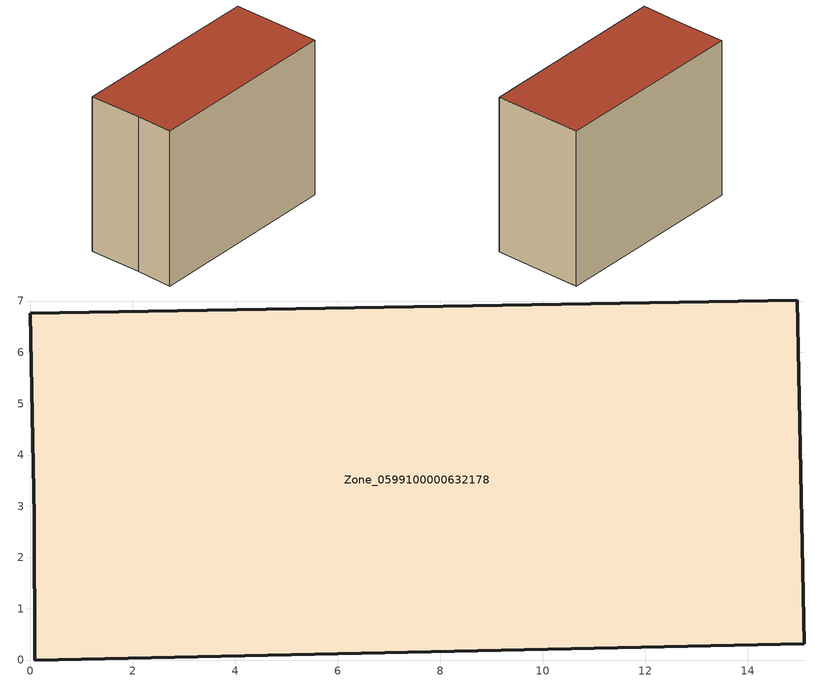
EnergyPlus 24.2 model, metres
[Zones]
Zone_0599100000632178
 floor ground (C_G): 0.09,0 0.08,2.79 0,6.76 14.96,7.02 15.1,0.32 z0
 wall outside (C_F): 0.08,2.79 0.09,0 15.1,0.32 14.96,7.02 0,6.76 0.08,2.79 z0:12.12
 roof outside (C_R): 15.1,0.32 14.96,7.02 0,6.76 0.08,2.79 0.09,0 z12.12
[BUILDING]
Pand.0599100000632178: North Axis=0; Terrain=City; Loads Convergence Tolerance Value=0.04; Temperature Convergence Tolerance Value=0.4; Solar Distribution=FullExterior; Maximum Number of Warmup Days=25; Minimum Number of Warmup Days=1
[Site:Location]
Rotterdam.The.Hague.AP_ZH_NLD Design_Conditions: Latitude=51.96; Longitude=4.45; Time Zone=1; Elevation=-4.5
[SITE:GROUNDTEMPERATURE:BUILDINGSURFACE]
18, 18, 18, 18, 18, 18, 18, 18, 18, 18, 18, 18
[MATERIAL] Thermal Absorptance=0.9; Solar Absorptance=0.7; Visible Absorptance=0.7
Name | Roughness | Thickness | Conductivity | Density | Specific Heat
G.TI.1946 | MediumSmooth | 0.15 | 1 | 540 | 1210
F.TI.1946 | Rough | 0.3 | 0.857143 | 1920 | 840
R.TI.1946 | MediumRough | 0.2 | 0.1 | 1500 | 1000
[CONSTRUCTION]
C_G: G.TI.1946
C_F: F.TI.1946
C_R: R.TI.1946
[ZONE]
Zone_0599100000632178: Type=1; Multiplier=1; Ceiling Height=Autocalculate; Volume=Autocalculate; Floor Area=autocalculate; Part of Total Floor Area=Yes
[ZONEINFILTRATION:DESIGNFLOWRATE]
Infil_Zone_0599100000632178: Zone or ZoneList or Space or SpaceList=Zone_0599100000632178; Schedule=AlwaysOn; Design Flow Rate Calculation Method=Flow/Area; Flow Rate per Floor Area=0.003; Constant Term Coefficient=1; Temperature Term Coefficient=0; Velocity Term Coefficient=0; Velocity Squared Term Coefficient=0
[HVACTEMPLATE:ZONE:IDEALLOADSAIRSYSTEM]
Zone_0599100000632178: Maximum Heating Supply Air Temperature=50; Minimum Cooling Supply Air Temperature=13; Maximum Heating Supply Air Humidity Ratio=0.0156; Minimum Cooling Supply Air Humidity Ratio=0.0077; Heating Limit=NoLimit; Cooling Limit=NoLimit; Dehumidification Control Type=ConstantSensibleHeatRatio; Cooling Sensible Heat Ratio=0.7; Dehumidification Setpoint=60; Humidification Control Type=None; Humidification Setpoint=30; Outdoor Air Method=None; Outdoor Air Flow Rate per Person=0.00944; Outdoor Air Flow Rate per Zone Floor Area=0; Outdoor Air Flow Rate per Zone=0; Demand Controlled Ventilation Type=None; Outdoor Air Economizer Type=NoEconomizer; Heat Recovery Type=None; Sensible Heat Recovery Effectiveness=0.7; Latent Heat Recovery Effectiveness=0.65
[ZONECONTROL:THERMOSTAT]
ThermostatControl_Zone_0599100000632178: Zone or ZoneList=Zone_0599100000632178; Control Type Schedule=DualSetpointControlType; Control 1=Thermostat_Zone_0599100000632178; Temperature Difference Between Cutout And Setpoint=0
[THERMOSTATSETPOINT:DUALSETPOINT]
Thermostat_Zone_0599100000632178: Heating Setpoint Temperature Schedule=HeatingSetpoint_Zone_0599100000632178; Cooling Setpoint Temperature Schedule=CoolingSetpoint_Zone_0599100000632178
[SCHEDULE:COMPACT]
HeatingSetpoint_Zone_0599100000632178: Through: 12/31, For: AllDays, Until: 24:00, 21
CoolingSetpoint_Zone_0599100000632178: Through: 12/31, For: AllDays, Until: 24:00, 24
DualSetpointControlType: Through: 12/31, For: AllDays, Until: 24:00, 4
AlwaysOn: Through: 12/31, For: AllDays, Until: 24:00, 1
